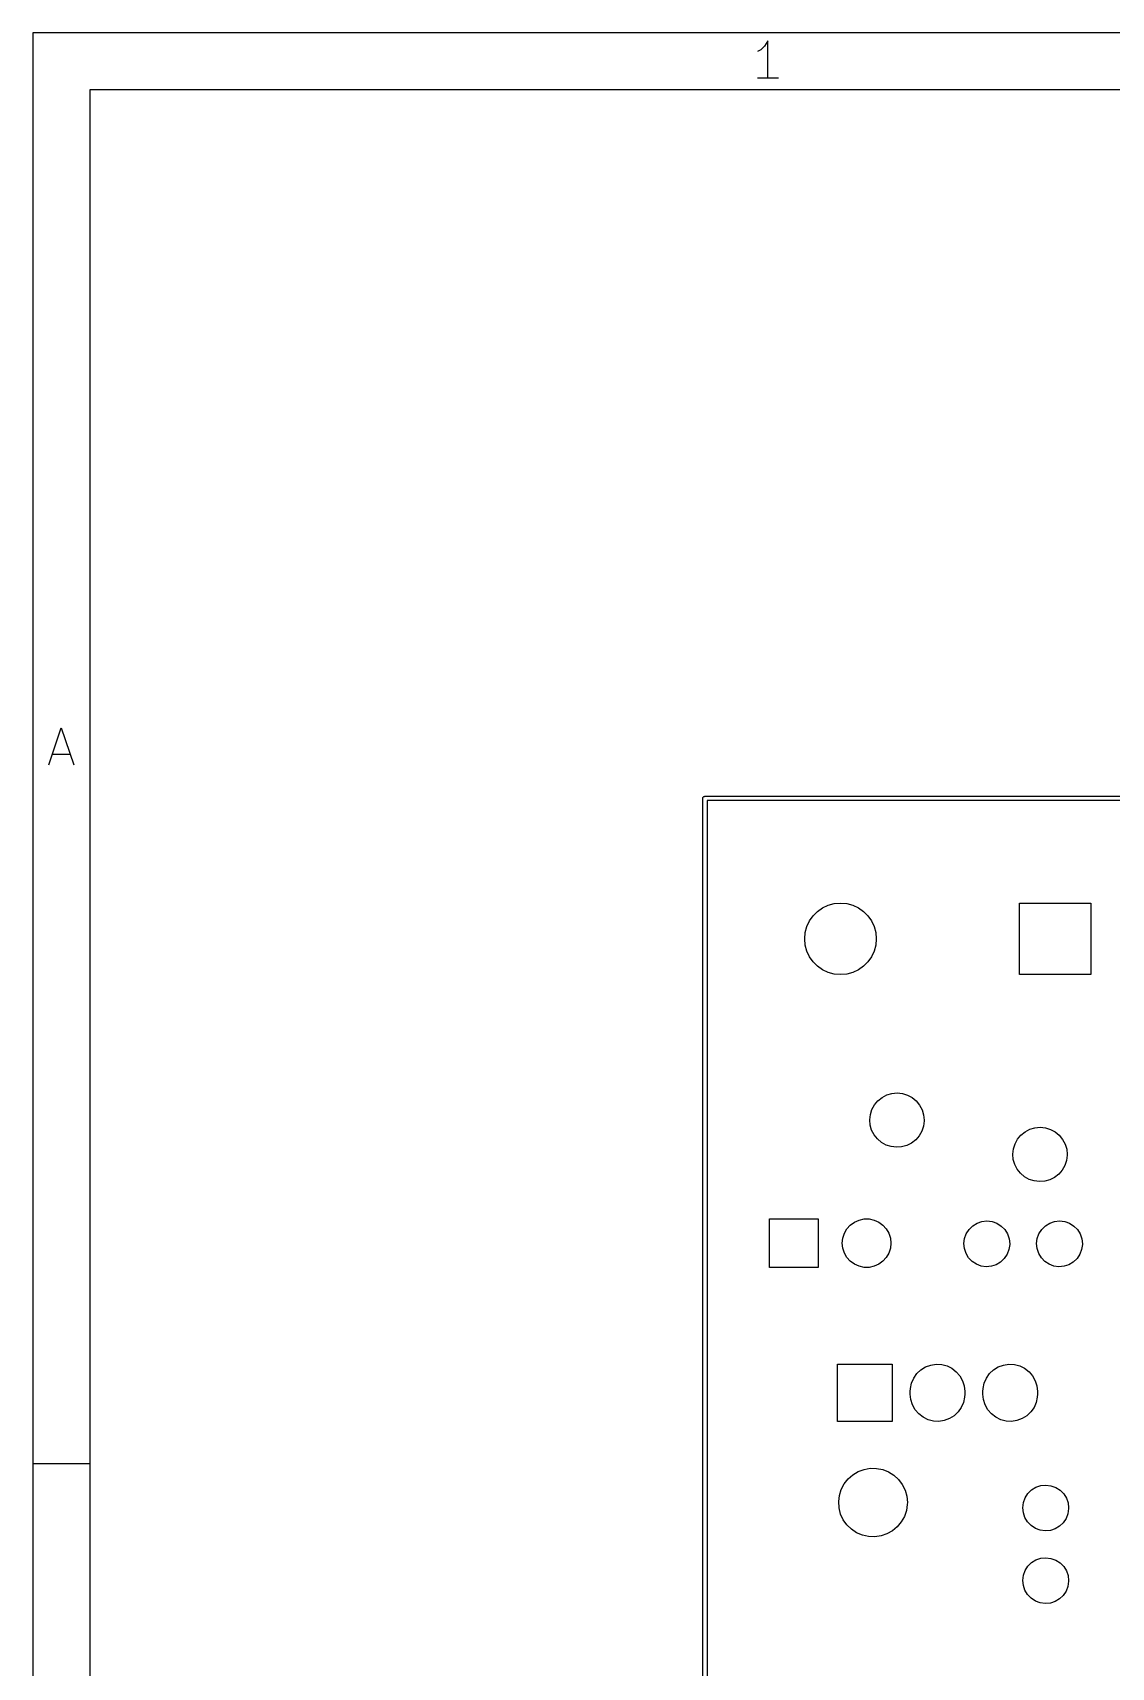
# Model space of a CAD drawing. Extents: x 10 to 287, y -200 to -10.
# Drawn here: x 10 to 47.7, y -67.1 to -10 of the extents above; entities that cross this region are included whole.
import ezdxf

# ---------------------------------------------------------------- set-up
doc = ezdxf.new("R2010")
doc.units = 0
doc.layers.add('BLACK', color=7, linetype='CONTINUOUS')

msp = doc.modelspace()

# ---------------------------------------------------------------- linework, layer by layer
at = {"layer": 'BLACK', "linetype": 'CONTINUOUS'}
for p, q in [((10, -10), (10, -200.007)), ((287.002, -10), (10, -10)), ((35.4464, -10.5976), (35.3226, -10.6595)), ((35.5702, -10.4738), (35.4464, -10.5976)), ((35.694, -10.2881), (35.5702, -10.4738)), ((35.694, -11.5881), (35.694, -10.2881)), ((36.0655, -11.5881), (35.3226, -11.5881)), ((12, -12), (12, -198.007)), ((285.002, -12), (12, -12)), ((10.5667, -35.5881), (11, -34.2881)), ((11, -34.2881), (11.4333, -35.5881)), ((10.6905, -35.2167), (11.3095, -35.2167)), ((33.4159, -122.27), (33.4163, -36.7559)), ((33.4163, -36.7559), (33.418, -36.7461)), ((33.4174, -36.7428), (33.4191, -36.74)), ((33.418, -36.7461), (33.4174, -36.7428)), ((33.4191, -36.74), (33.4208, -36.7302)), ((33.4208, -36.7302), (33.4334, -36.7153)), ((33.4334, -36.7153), (33.4431, -36.6984)), ((33.4431, -36.6984), (33.4495, -36.6961)), ((33.4495, -36.6961), (33.4538, -36.6909)), ((33.4538, -36.6909), (33.473, -36.6876)), ((33.473, -36.6876), (33.4913, -36.6809)), ((33.4913, -36.6809), (206.846, -36.7288)), ((33.5663, -36.8309), (33.5659, -122.195)), ((206.771, -36.8788), (33.5663, -36.8309)), ((37.6039, -40.5828), (37.8014, -40.4907)), ((37.8014, -40.4907), (38.0118, -40.4343)), ((38.0118, -40.4343), (38.2289, -40.4153)), ((38.2289, -40.4153), (38.446, -40.4343)), ((38.446, -40.4343), (38.6564, -40.4907)), ((38.6564, -40.4907), (38.8539, -40.5828)), ((44.4789, -42.9153), (44.4789, -40.4153)), ((44.4789, -40.4153), (46.9789, -40.4153)), ((46.9789, -40.4153), (46.9789, -42.9153)), ((37.0543, -41.2378), (37.1464, -41.0403)), ((37.1464, -41.0403), (37.2713, -40.8619)), ((37.2713, -40.8619), (37.4254, -40.7078)), ((37.4254, -40.7078), (37.6039, -40.5828)), ((38.8539, -40.5828), (39.0324, -40.7078)), ((39.0324, -40.7078), (39.1865, -40.8619)), ((39.1865, -40.8619), (39.3114, -41.0403)), ((39.3114, -41.0403), (39.4035, -41.2378)), ((36.9789, -41.6653), (36.9979, -41.4483)), ((36.9979, -41.8824), (36.9789, -41.6653)), ((36.9979, -41.4483), (37.0543, -41.2378)), ((39.4035, -41.2378), (39.4599, -41.4483)), ((39.4599, -41.4483), (39.4789, -41.6653)), ((39.4789, -41.6653), (39.4599, -41.8824)), ((37.0543, -42.0929), (36.9979, -41.8824)), ((37.1464, -42.2903), (37.0543, -42.0929)), ((39.4035, -42.0929), (39.3114, -42.2903)), ((39.4599, -41.8824), (39.4035, -42.0929)), ((37.2713, -42.4688), (37.1464, -42.2903)), ((37.4254, -42.6229), (37.2713, -42.4688)), ((37.6039, -42.7479), (37.4254, -42.6229)), ((37.8014, -42.84), (37.6039, -42.7479)), ((38.0118, -42.8964), (37.8014, -42.84)), ((38.6564, -42.84), (38.446, -42.8964)), ((38.8539, -42.7479), (38.6564, -42.84)), ((39.0324, -42.6229), (38.8539, -42.7479)), ((39.1865, -42.4688), (39.0324, -42.6229)), ((39.3114, -42.2903), (39.1865, -42.4688)), ((38.2289, -42.9153), (38.0118, -42.8964)), ((38.446, -42.8964), (38.2289, -42.9153)), ((46.9789, -42.9153), (44.4789, -42.9153)), ((39.4161, -47.4633), (39.5353, -47.3213)), ((39.5353, -47.3213), (39.6798, -47.2051)), ((39.6798, -47.2051), (39.8441, -47.1192)), ((39.8441, -47.1192), (40.022, -47.0668)), ((40.022, -47.0668), (40.2066, -47.05)), ((40.2066, -47.05), (40.391, -47.0694)), ((40.391, -47.0694), (40.5681, -47.1242)), ((40.5681, -47.1242), (40.7312, -47.2124)), ((40.7312, -47.2124), (40.8741, -47.3306)), ((40.8741, -47.3306), (40.9913, -47.4743)), ((39.2501, -47.9867), (39.2708, -47.8025)), ((39.2708, -47.8025), (39.3268, -47.6258)), ((39.3268, -47.6258), (39.4161, -47.4633)), ((40.9913, -47.4743), (41.0783, -47.638)), ((41.0783, -47.638), (41.1319, -47.8155)), ((41.1319, -47.8155), (41.15, -48)), ((39.2656, -48.1715), (39.2501, -47.9867)), ((39.3167, -48.3497), (39.2656, -48.1715)), ((39.4015, -48.5146), (39.3167, -48.3497)), ((39.5166, -48.6599), (39.4015, -48.5146)), ((40.9763, -48.5476), (40.8551, -48.688)), ((41.0679, -48.3864), (40.9763, -48.5476)), ((41.1264, -48.2105), (41.0679, -48.3864)), ((41.1496, -48.0265), (41.1264, -48.2105)), ((41.15, -48), (41.1496, -48.0265)), ((44.4161, -48.6633), (44.5353, -48.5213)), ((44.5353, -48.5213), (44.6798, -48.4051)), ((44.6798, -48.4051), (44.8441, -48.3192)), ((44.8441, -48.3192), (45.022, -48.2668)), ((45.022, -48.2668), (45.2066, -48.25)), ((45.2066, -48.25), (45.391, -48.2694)), ((45.391, -48.2694), (45.5681, -48.3242)), ((45.5681, -48.3242), (45.7312, -48.4124)), ((45.7312, -48.4124), (45.8741, -48.5306)), ((45.8741, -48.5306), (45.9913, -48.6743)), ((39.6578, -48.7801), (39.5166, -48.6599)), ((39.8197, -48.8705), (39.6578, -48.7801)), ((39.996, -48.9278), (39.8197, -48.8705)), ((40.1801, -48.9498), (39.996, -48.9278)), ((40.365, -48.9356), (40.1801, -48.9498)), ((40.5435, -48.8857), (40.365, -48.9356)), ((40.709, -48.8021), (40.5435, -48.8857)), ((40.8551, -48.688), (40.709, -48.8021)), ((44.2501, -49.1867), (44.2708, -49.0025)), ((44.2708, -49.0025), (44.3268, -48.8258)), ((44.3268, -48.8258), (44.4161, -48.6633)), ((45.9913, -48.6743), (46.0783, -48.838)), ((46.0783, -48.838), (46.1319, -49.0155)), ((46.1319, -49.0155), (46.15, -49.2)), ((44.2656, -49.3715), (44.2501, -49.1867)), ((44.3167, -49.5497), (44.2656, -49.3715)), ((44.4015, -49.7146), (44.3167, -49.5497)), ((46.0679, -49.5864), (45.9763, -49.7476)), ((46.1264, -49.4105), (46.0679, -49.5864)), ((46.1496, -49.2265), (46.1264, -49.4105)), ((46.15, -49.2), (46.1496, -49.2265)), ((44.5166, -49.8599), (44.4015, -49.7146)), ((44.6578, -49.9801), (44.5166, -49.8599)), ((44.8197, -50.0705), (44.6578, -49.9801)), ((44.996, -50.1278), (44.8197, -50.0705)), ((45.1801, -50.1498), (44.996, -50.1278)), ((45.365, -50.1356), (45.1801, -50.1498)), ((45.5435, -50.0857), (45.365, -50.1356)), ((45.709, -50.0021), (45.5435, -50.0857)), ((45.8551, -49.888), (45.709, -50.0021)), ((45.9763, -49.7476), (45.8551, -49.888)), ((35.75, -53.15), (35.75, -51.45)), ((35.75, -51.45), (37.45, -51.45)), ((37.45, -51.45), (37.45, -53.15)), ((38.3086, -52.1233), (38.3635, -51.9543)), ((38.3635, -51.9543), (38.4523, -51.8004)), ((38.4523, -51.8004), (38.5712, -51.6683)), ((38.5712, -51.6683), (38.715, -51.5639)), ((38.715, -51.5639), (38.8773, -51.4916)), ((38.8773, -51.4916), (39.0512, -51.4547)), ((39.0512, -51.4547), (39.2288, -51.4547)), ((39.2288, -51.4547), (39.4027, -51.4916)), ((39.4027, -51.4916), (39.565, -51.5639)), ((39.565, -51.5639), (39.7088, -51.6683)), ((39.7088, -51.6683), (39.8277, -51.8004)), ((39.8277, -51.8004), (39.9165, -51.9543)), ((39.9165, -51.9543), (39.9714, -52.1233)), ((42.5624, -52.1369), (42.6234, -51.9693)), ((42.6234, -51.9693), (42.72, -51.8194)), ((42.72, -51.8194), (42.8475, -51.6946)), ((42.8475, -51.6946), (42.9994, -51.6011)), ((42.9994, -51.6011), (43.1682, -51.5437)), ((43.1682, -51.5437), (43.3456, -51.525)), ((43.3456, -51.525), (43.5227, -51.5461)), ((43.5227, -51.5461), (43.6907, -51.606)), ((43.6907, -51.606), (43.8413, -51.7015)), ((43.8413, -51.7015), (43.967, -51.8281)), ((43.967, -51.8281), (44.0615, -51.9793)), ((44.0615, -51.9793), (44.1201, -52.1478)), ((45.1024, -52.1369), (45.1634, -51.9693)), ((45.1634, -51.9693), (45.26, -51.8194)), ((45.26, -51.8194), (45.3875, -51.6946)), ((45.3875, -51.6946), (45.5394, -51.6011)), ((45.5394, -51.6011), (45.7082, -51.5437)), ((45.7082, -51.5437), (45.8856, -51.525)), ((45.8856, -51.525), (46.0627, -51.5461)), ((46.0627, -51.5461), (46.2307, -51.606)), ((46.2307, -51.606), (46.3813, -51.7015)), ((46.3813, -51.7015), (46.507, -51.8281)), ((46.507, -51.8281), (46.6015, -51.9793)), ((46.6015, -51.9793), (46.6601, -52.1478)), ((38.29, -52.3), (38.3086, -52.1233)), ((38.3086, -52.4767), (38.29, -52.3)), ((38.3635, -52.6457), (38.3086, -52.4767)), ((39.9714, -52.4767), (39.9165, -52.6457)), ((39.9714, -52.1233), (39.99, -52.3)), ((39.99, -52.3), (39.9714, -52.4767)), ((42.5401, -52.3138), (42.5624, -52.1369)), ((42.5575, -52.4913), (42.5401, -52.3138)), ((42.6138, -52.6606), (42.5575, -52.4913)), ((44.1149, -52.524), (44.0515, -52.6907)), ((44.1397, -52.3473), (44.1149, -52.524)), ((44.1201, -52.1478), (44.14, -52.325)), ((44.14, -52.325), (44.1397, -52.3473)), ((45.0801, -52.3138), (45.1024, -52.1369)), ((45.0975, -52.4913), (45.0801, -52.3138)), ((45.1538, -52.6606), (45.0975, -52.4913)), ((46.6549, -52.524), (46.5915, -52.6907)), ((46.6797, -52.3473), (46.6549, -52.524)), ((46.6601, -52.1478), (46.68, -52.325)), ((46.68, -52.325), (46.6797, -52.3473)), ((38.4523, -52.7996), (38.3635, -52.6457)), ((38.5712, -52.9317), (38.4523, -52.7996)), ((38.715, -53.0361), (38.5712, -52.9317)), ((38.8773, -53.1084), (38.715, -53.0361)), ((39.0512, -53.1453), (38.8773, -53.1084)), ((39.4027, -53.1084), (39.2288, -53.1453)), ((39.565, -53.0361), (39.4027, -53.1084)), ((39.7088, -52.9317), (39.565, -53.0361)), ((39.8277, -52.7996), (39.7088, -52.9317)), ((39.9165, -52.6457), (39.8277, -52.7996)), ((42.7062, -52.8131), (42.6138, -52.6606)), ((42.8301, -52.9414), (42.7062, -52.8131)), ((42.9793, -53.0391), (42.8301, -52.9414)), ((43.1465, -53.1012), (42.9793, -53.0391)), ((43.3232, -53.1248), (43.1465, -53.1012)), ((43.5009, -53.1087), (43.3232, -53.1248)), ((43.6705, -53.0535), (43.5009, -53.1087)), ((43.8237, -52.9622), (43.6705, -53.0535)), ((43.9528, -52.8392), (43.8237, -52.9622)), ((44.0515, -52.6907), (43.9528, -52.8392)), ((45.2462, -52.8131), (45.1538, -52.6606)), ((45.3701, -52.9414), (45.2462, -52.8131)), ((45.5193, -53.0391), (45.3701, -52.9414)), ((45.6865, -53.1012), (45.5193, -53.0391)), ((45.8632, -53.1248), (45.6865, -53.1012)), ((46.0409, -53.1087), (45.8632, -53.1248)), ((46.2105, -53.0535), (46.0409, -53.1087)), ((46.3637, -52.9622), (46.2105, -53.0535)), ((46.4928, -52.8392), (46.3637, -52.9622)), ((46.5915, -52.6907), (46.4928, -52.8392)), ((37.45, -53.15), (35.75, -53.15)), ((39.2288, -53.1453), (39.0512, -53.1453)), ((38.1264, -58.5296), (38.1264, -56.5296)), ((38.1264, -56.5296), (40.0314, -56.5296)), ((40.0314, -56.5296), (40.0314, -58.5296)), ((41.382, -56.5595), (41.5723, -56.5307)), ((41.5723, -56.5307), (41.7646, -56.5408)), ((41.7646, -56.5408), (41.9509, -56.5893)), ((43.922, -56.5595), (44.1123, -56.5307)), ((44.1123, -56.5307), (44.3046, -56.5408)), ((44.3046, -56.5408), (44.4909, -56.5893)), ((40.711, -57.1941), (40.7874, -57.0174)), ((40.7874, -57.0174), (40.8978, -56.8597)), ((40.8978, -56.8597), (41.0377, -56.7274)), ((41.0377, -56.7274), (41.2013, -56.626)), ((41.2013, -56.626), (41.382, -56.5595)), ((41.9509, -56.5893), (42.1236, -56.6743)), ((42.1236, -56.6743), (42.2757, -56.7923)), ((42.2757, -56.7923), (42.401, -56.9385)), ((42.401, -56.9385), (42.4943, -57.1069)), ((42.4943, -57.1069), (42.5519, -57.2906)), ((43.251, -57.1941), (43.3274, -57.0174)), ((43.3274, -57.0174), (43.4378, -56.8597)), ((43.4378, -56.8597), (43.5777, -56.7274)), ((43.5777, -56.7274), (43.7413, -56.626)), ((43.7413, -56.626), (43.922, -56.5595)), ((44.4909, -56.5893), (44.6636, -56.6743)), ((44.6636, -56.6743), (44.8157, -56.7923)), ((44.8157, -56.7923), (44.941, -56.9385)), ((44.941, -56.9385), (45.0343, -57.1069)), ((45.0343, -57.1069), (45.0919, -57.2906)), ((40.6664, -57.4821), (40.6716, -57.3825)), ((40.6664, -57.5771), (40.6664, -57.4821)), ((40.6858, -57.7686), (40.6664, -57.5771)), ((40.6716, -57.3825), (40.711, -57.1941)), ((42.5661, -57.6767), (42.5268, -57.8651)), ((42.5519, -57.2906), (42.5714, -57.4821)), ((42.5714, -57.5771), (42.5661, -57.6767)), ((42.5714, -57.4821), (42.5714, -57.5771)), ((43.2064, -57.4821), (43.2116, -57.3825)), ((43.2064, -57.5771), (43.2064, -57.4821)), ((43.2258, -57.7686), (43.2064, -57.5771)), ((43.2116, -57.3825), (43.251, -57.1941)), ((45.1061, -57.6767), (45.0668, -57.8651)), ((45.0919, -57.2906), (45.1114, -57.4821)), ((45.1114, -57.5771), (45.1061, -57.6767)), ((45.1114, -57.4821), (45.1114, -57.5771)), ((40.7434, -57.9523), (40.6858, -57.7686)), ((40.8367, -58.1207), (40.7434, -57.9523)), ((40.962, -58.2669), (40.8367, -58.1207)), ((42.3399, -58.1995), (42.2, -58.3318)), ((42.4503, -58.0418), (42.3399, -58.1995)), ((42.5268, -57.8651), (42.4503, -58.0418)), ((43.2834, -57.9523), (43.2258, -57.7686)), ((43.3767, -58.1207), (43.2834, -57.9523)), ((43.502, -58.2669), (43.3767, -58.1207)), ((44.8799, -58.1995), (44.74, -58.3318)), ((44.9903, -58.0418), (44.8799, -58.1995)), ((45.0668, -57.8651), (44.9903, -58.0418)), ((40.0314, -58.5296), (38.1264, -58.5296)), ((41.1141, -58.3849), (40.962, -58.2669)), ((41.2869, -58.4699), (41.1141, -58.3849)), ((41.4731, -58.5184), (41.2869, -58.4699)), ((41.6654, -58.5285), (41.4731, -58.5184)), ((41.8557, -58.4997), (41.6654, -58.5285)), ((42.0364, -58.4332), (41.8557, -58.4997)), ((42.2, -58.3318), (42.0364, -58.4332)), ((43.6541, -58.3849), (43.502, -58.2669)), ((43.8269, -58.4699), (43.6541, -58.3849)), ((44.0131, -58.5184), (43.8269, -58.4699)), ((44.2054, -58.5285), (44.0131, -58.5184)), ((44.3957, -58.4997), (44.2054, -58.5285)), ((44.5764, -58.4332), (44.3957, -58.4997)), ((44.74, -58.3318), (44.5764, -58.4332)), ((10, -60), (12, -60)), ((38.3577, -60.7111), (38.4936, -60.5386)), ((38.4936, -60.5386), (38.6587, -60.3938)), ((38.6587, -60.3938), (38.8475, -60.2816)), ((38.8475, -60.2816), (39.0535, -60.2055)), ((39.0535, -60.2055), (39.2699, -60.1684)), ((39.2699, -60.1684), (39.4895, -60.1712)), ((39.4895, -60.1712), (39.7049, -60.2141)), ((39.7049, -60.2141), (39.9089, -60.2954)), ((39.9089, -60.2954), (40.0946, -60.4126)), ((40.0946, -60.4126), (40.2558, -60.5617)), ((38.1645, -61.3332), (38.1903, -61.1152)), ((38.1903, -61.1152), (38.2554, -60.9054)), ((38.2554, -60.9054), (38.3577, -60.7111)), ((40.2558, -60.5617), (40.3872, -60.7377)), ((40.3872, -60.7377), (40.4844, -60.9346)), ((40.4844, -60.9346), (40.544, -61.146)), ((44.6834, -61.1993), (44.78, -61.0494)), ((44.78, -61.0494), (44.9075, -60.9246)), ((44.9075, -60.9246), (45.0594, -60.8311)), ((45.0594, -60.8311), (45.2282, -60.7737)), ((45.2282, -60.7737), (45.4056, -60.755)), ((45.4056, -60.755), (45.5827, -60.7761)), ((45.5827, -60.7761), (45.7507, -60.836)), ((45.7507, -60.836), (45.9013, -60.9315)), ((45.9013, -60.9315), (46.027, -61.0581)), ((46.027, -61.0581), (46.1215, -61.2093)), ((38.1788, -61.5524), (38.1645, -61.3332)), ((38.2329, -61.7652), (38.1788, -61.5524)), ((40.5309, -61.6448), (40.4603, -61.8527)), ((40.5624, -61.4275), (40.5309, -61.6448)), ((40.544, -61.146), (40.5641, -61.3647)), ((40.5641, -61.3647), (40.5624, -61.4275)), ((44.6001, -61.5438), (44.6224, -61.3669)), ((44.6175, -61.7213), (44.6001, -61.5438)), ((44.6224, -61.3669), (44.6834, -61.1993)), ((46.1215, -61.2093), (46.1801, -61.3778)), ((46.1997, -61.5773), (46.1749, -61.754)), ((46.1801, -61.3778), (46.2, -61.555)), ((46.2, -61.555), (46.1997, -61.5773)), ((38.3248, -61.9647), (38.2329, -61.7652)), ((38.4516, -62.144), (38.3248, -61.9647)), ((38.6089, -62.2972), (38.4516, -62.144)), ((40.2126, -62.2132), (40.0438, -62.3536)), ((40.353, -62.0443), (40.2126, -62.2132)), ((40.4603, -61.8527), (40.353, -62.0443)), ((44.6738, -61.8906), (44.6175, -61.7213)), ((44.7662, -62.0431), (44.6738, -61.8906)), ((44.8901, -62.1714), (44.7662, -62.0431)), ((45.0393, -62.2691), (44.8901, -62.1714)), ((45.8837, -62.1922), (45.7305, -62.2835)), ((46.0128, -62.0692), (45.8837, -62.1922)), ((46.1115, -61.9207), (46.0128, -62.0692)), ((46.1749, -61.754), (46.1115, -61.9207)), ((38.7915, -62.4192), (38.6089, -62.2972)), ((38.9933, -62.5059), (38.7915, -62.4192)), ((39.2074, -62.5544), (38.9933, -62.5059)), ((39.4269, -62.563), (39.2074, -62.5544)), ((39.6442, -62.5315), (39.4269, -62.563)), ((39.8522, -62.4609), (39.6442, -62.5315)), ((40.0438, -62.3536), (39.8522, -62.4609)), ((45.2065, -62.3312), (45.0393, -62.2691)), ((45.3832, -62.3548), (45.2065, -62.3312)), ((45.5609, -62.3387), (45.3832, -62.3548)), ((45.7305, -62.2835), (45.5609, -62.3387)), ((44.9075, -63.4646), (45.0594, -63.3711)), ((45.0594, -63.3711), (45.2282, -63.3137)), ((45.2282, -63.3137), (45.4056, -63.295)), ((45.4056, -63.295), (45.5827, -63.3161)), ((45.5827, -63.3161), (45.7507, -63.376)), ((45.7507, -63.376), (45.9013, -63.4715)), ((44.6001, -64.0838), (44.6224, -63.9069)), ((44.6224, -63.9069), (44.6834, -63.7393)), ((44.6834, -63.7393), (44.78, -63.5894)), ((44.78, -63.5894), (44.9075, -63.4646)), ((45.9013, -63.4715), (46.027, -63.5981)), ((46.027, -63.5981), (46.1215, -63.7493)), ((46.1215, -63.7493), (46.1801, -63.9178)), ((46.1801, -63.9178), (46.2, -64.095)), ((44.6175, -64.2613), (44.6001, -64.0838)), ((44.6738, -64.4306), (44.6175, -64.2613)), ((44.7662, -64.5831), (44.6738, -64.4306)), ((46.1115, -64.4607), (46.0128, -64.6092)), ((46.1749, -64.294), (46.1115, -64.4607)), ((46.1997, -64.1173), (46.1749, -64.294)), ((46.2, -64.095), (46.1997, -64.1173)), ((44.8901, -64.7114), (44.7662, -64.5831)), ((45.0393, -64.8091), (44.8901, -64.7114)), ((45.2065, -64.8712), (45.0393, -64.8091)), ((45.3832, -64.8948), (45.2065, -64.8712)), ((45.5609, -64.8787), (45.3832, -64.8948)), ((45.7305, -64.8235), (45.5609, -64.8787)), ((45.8837, -64.7322), (45.7305, -64.8235)), ((46.0128, -64.6092), (45.8837, -64.7322))]:
    msp.add_line(p, q, dxfattribs=at)

doc.saveas('drawing.dxf')
